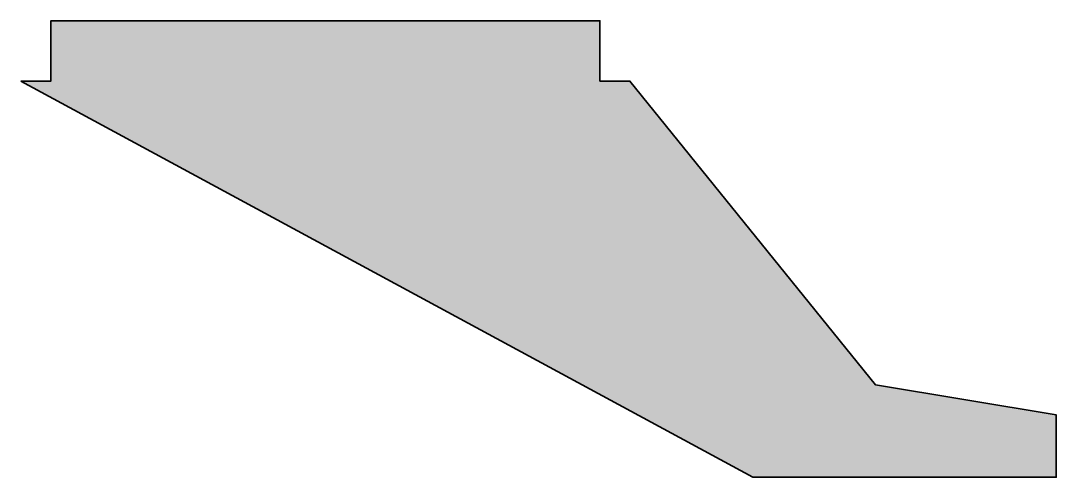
# Model space of a CAD drawing. Header units: millimetres. Extents: x 7 to 177, y 3 to 78.
import ezdxf

# ---------------------------------------------------------------- set-up
doc = ezdxf.new("R2010")
doc.units = ezdxf.units.MM
doc.layers.add('PDF _Геометрия', color=7, linetype='Continuous')
doc.layers.add('PDF _Сплошная заливка', color=7, linetype='Continuous', true_color=0xbfbfbf)

msp = doc.modelspace()

# ---------------------------------------------------------------- hatches: boundary and pattern name
at = {"layer": 'PDF _Сплошная заливка', "transparency": 33554559}
msp.add_hatch(color=256, dxfattribs=at).paths.add_polyline_path([(7.41, 68.03), (7.41, 68.03), (127.35, 3.12), (177.09, 3.12), (177.09, 13.35), (147.46, 18.29), (107.24, 68.03), (102.31, 68.03), (102.31, 77.91), (12.35, 77.91), (12.35, 68.03)])

# ---------------------------------------------------------------- linework, layer by layer
at = {"layer": 'PDF _Геометрия', "color": 250, "lineweight": 35, "true_color": 0x3f3f3f}
msp.add_lwpolyline([(7.41, 68.03), (127.35, 3.12), (177.09, 3.12), (177.09, 13.35), (147.46, 18.29), (107.24, 68.03), (102.31, 68.03), (102.31, 77.91), (12.35, 77.91), (12.35, 68.03)], close=True, dxfattribs=at)

doc.saveas('drawing.dxf')
